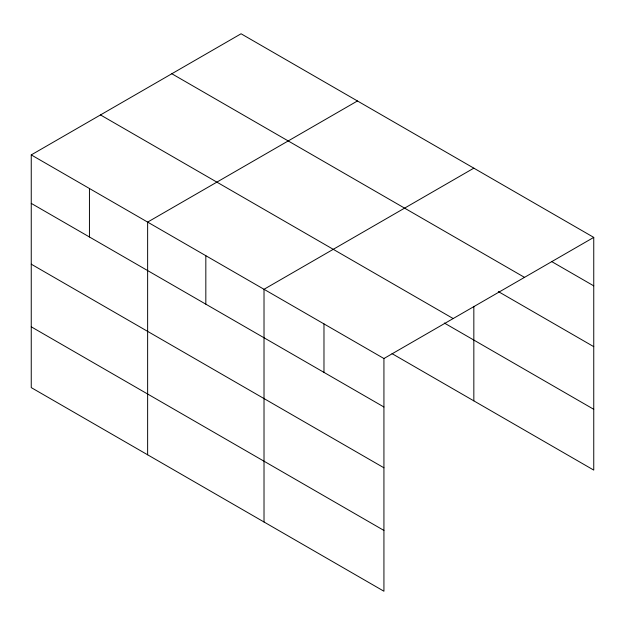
<?xml version="1.0" encoding="UTF-8"?>
<svg xmlns="http://www.w3.org/2000/svg" width="625" height="625" viewBox="0 0 625 625"><rect width="100%" height="100%" fill="white"/><g stroke="black" fill="none" stroke-linecap="round" stroke-linejoin="round"><path stroke-width="0.94" d="M31.25 154.906L383.93 358.523L383.93 591.227L31.25 387.609L31.25 154.906L241.07 33.773L593.75 237.391L593.75 470.094L392.031 353.633M357.453 100.961L147.633 222.102L147.633 454.805M473.836 168.156L264.016 289.297L264.016 522M383.93 358.523L593.75 237.391M551.531 261.484L593.75 285.859M171.828 73.75L524.508 277.367M498.328 291.562L593.75 346.656M100.492 114.938L453.172 318.555M444.32 323.023L593.75 409.297M31.25 203.383L383.93 407M31.25 264.18L383.93 467.797M31.25 326.82L383.93 530.438M473.836 306.336L473.836 400.859M323.977 323.914L323.977 372.383M205.828 255.703L205.828 304.172M89.445 188.508L89.445 236.984"/></g></svg>
